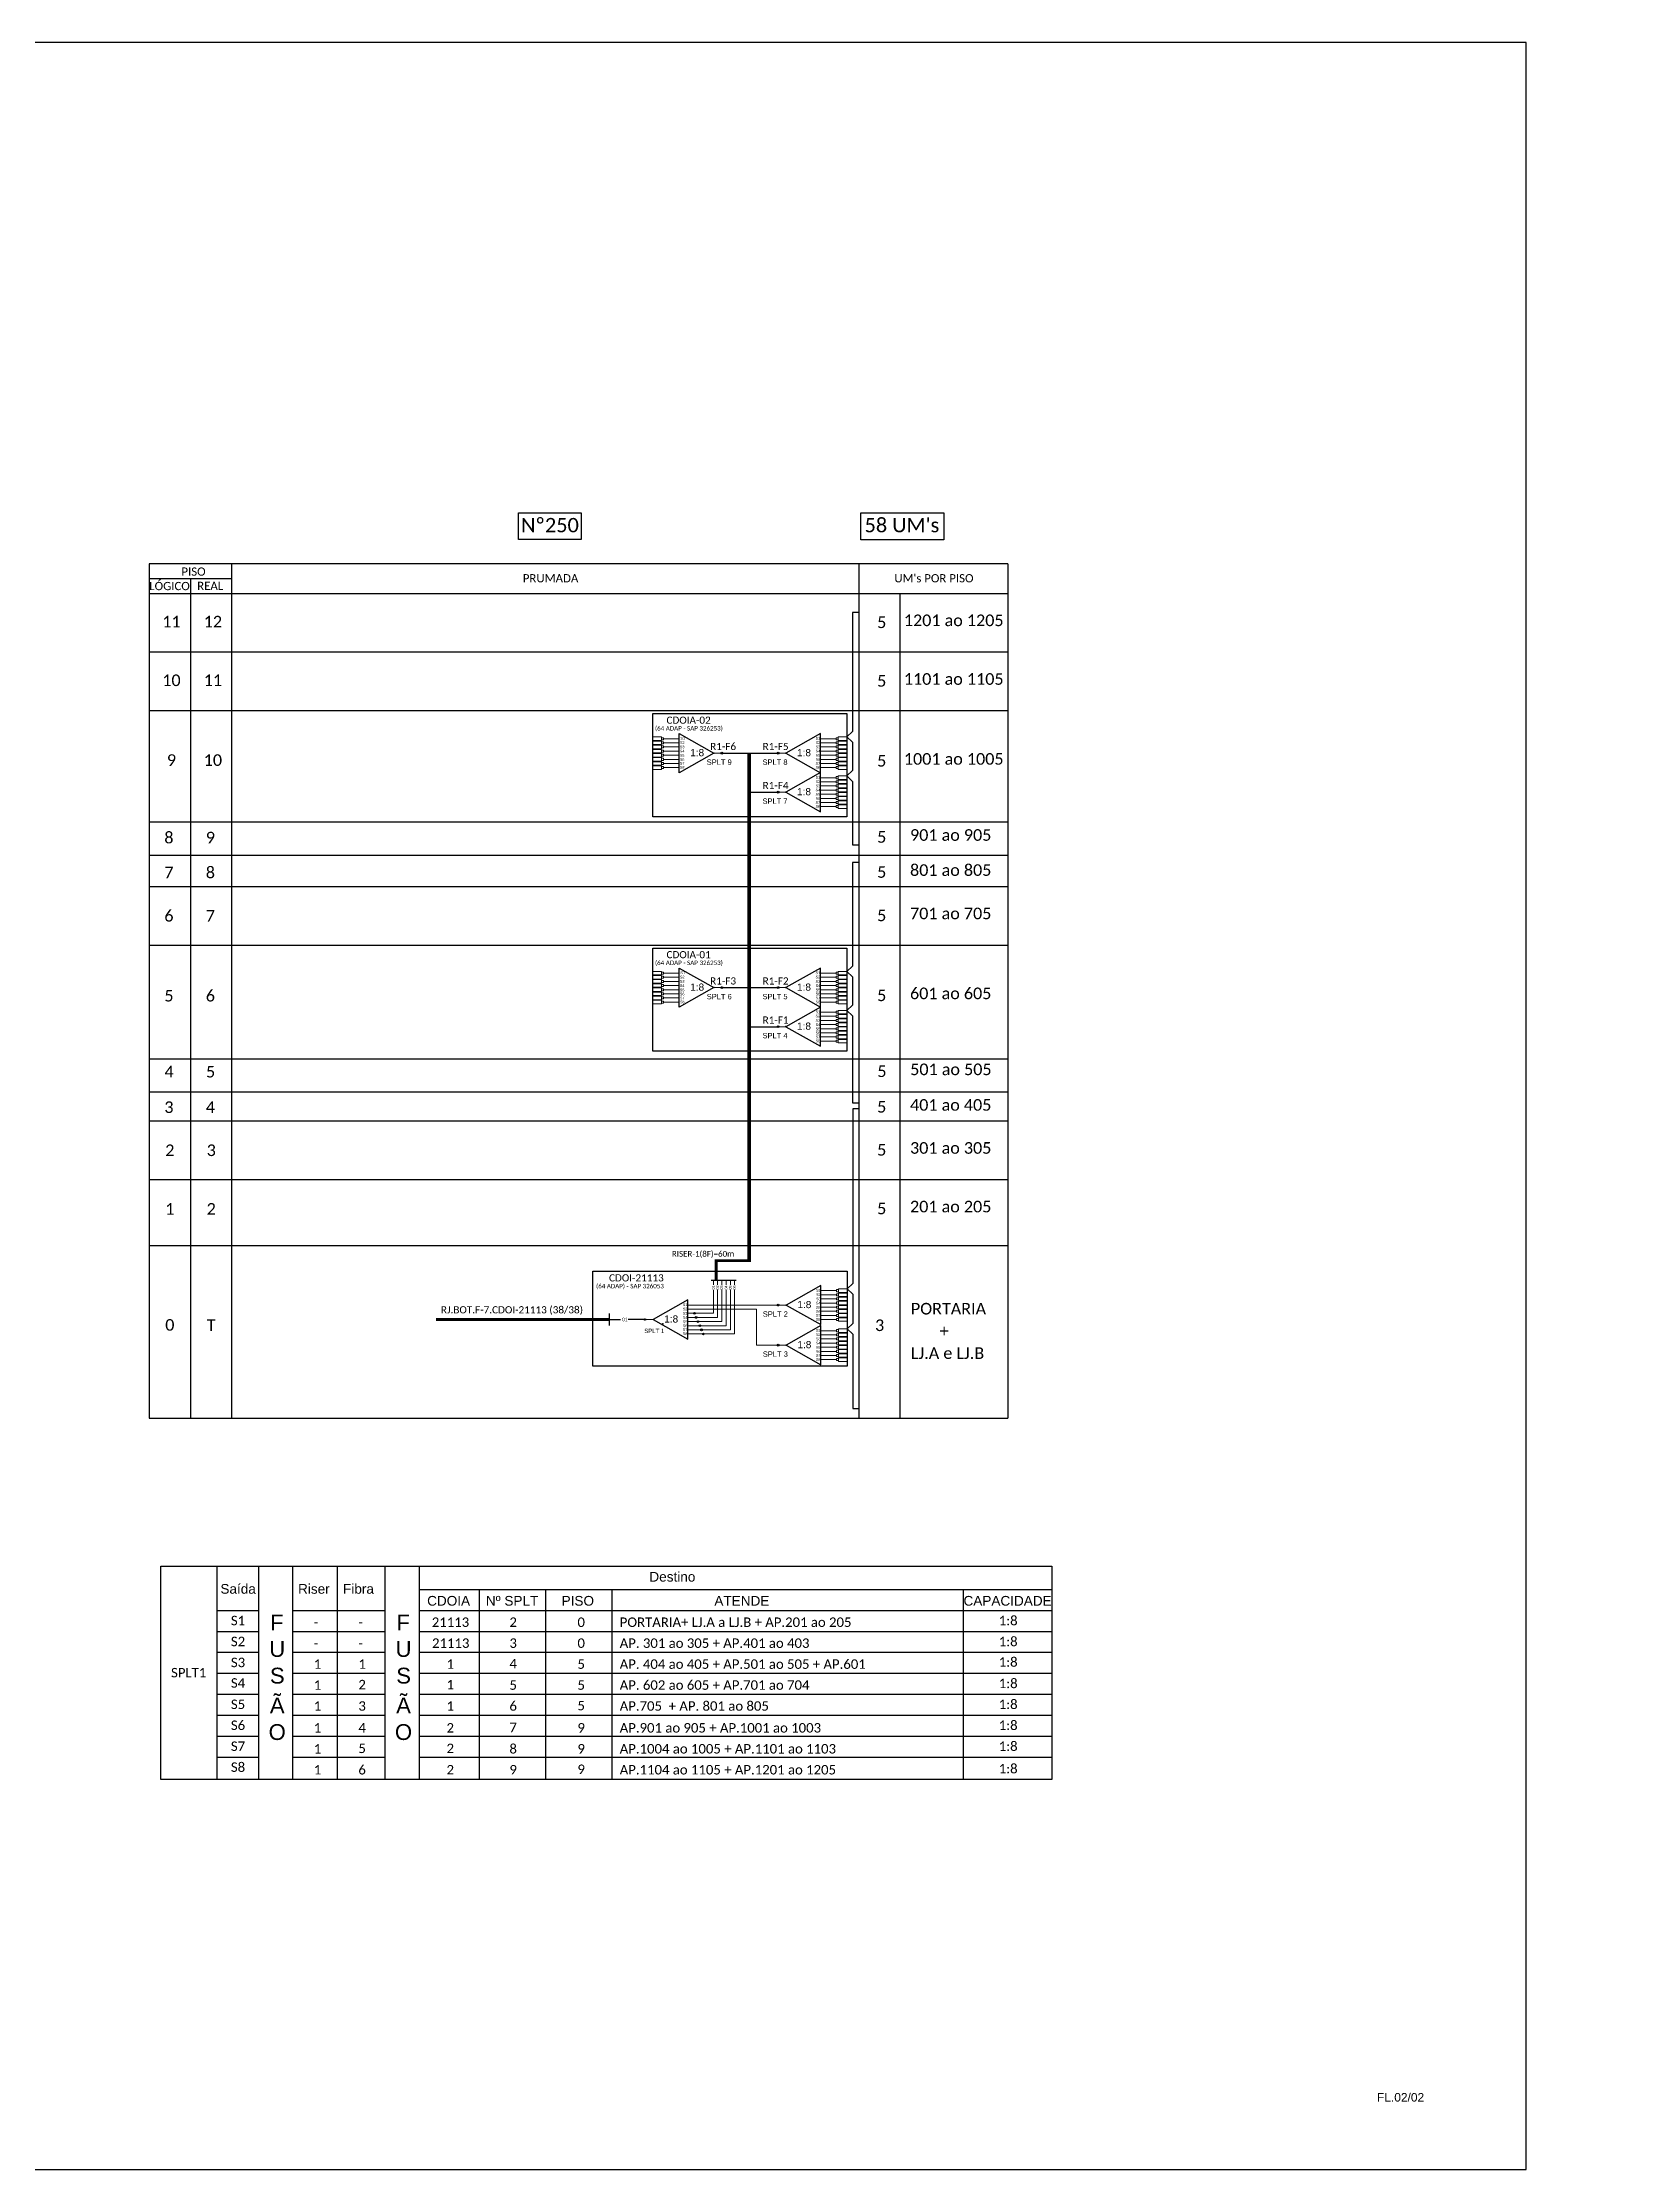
# Model space of a CAD drawing. Header units: metres. Extents: x -1286 to 1713, y -500 to 94.
# Drawn here: x 45 to 489, y -500 to 94 of the extents above; entities that cross this region are included whole.
import ezdxf
from ezdxf.enums import TextEntityAlignment as Align

# ---------------------------------------------------------------- set-up
doc = ezdxf.new("R2010")
doc.units = ezdxf.units.M
doc.styles.add('ARIAL', font='arial.ttf')
doc.styles.add('WMF-Calibri0', font='CALIBRI.TTF')

# ---------------------------------------------------------------- blocks, each defined once
blk = doc.blocks.new('SPLITTER_')
blk.add_point((0, 0))
at = {"style": 'ARIAL', "flags": 4}
blk.add_attdef('SPLT', (0, -3.26), '', height=1.5, dxfattribs=at)
blk = doc.blocks.new('SPLT_1-8_SC-APC')
at = {"color": 1}
blk.add_lwpolyline([(-7.37, -2.1), (-17.04, -7.55), (-7.37, -13), (-7.37, -2.1)], dxfattribs=at)
at = {"color": 3, "lineweight": 0}
for points in [[(-2.99, -3.51), (-7.37, -3.51)], [(-7.37, -4.66), (-2.99, -4.66)], [(-7.37, -5.82), (-2.99, -5.82)], [(-2.41, -3.02), (-2.41, -4)], [(-2.41, -3.02), (0, -3.02)], [(-2.41, -4), (0, -4)], [(-2.41, -4.17), (-2.41, -5.16)], [(-2.41, -4.17), (0, -4.17)], [(-2.41, -5.16), (0, -5.16)], [(-2.41, -5.32), (-2.41, -6.31)], [(-2.41, -5.32), (0, -5.32)], [(-7.37, -6.97), (-2.99, -6.97)], [(-7.37, -8.12), (-2.99, -8.12)], [(-7.37, -9.28), (-2.99, -9.28)], [(-7.37, -10.43), (-2.99, -10.43)], [(-7.37, -11.58), (-2.99, -11.58)], [(-2.41, -6.31), (0, -6.31)], [(-2.41, -6.48), (-2.41, -7.46)], [(-2.41, -6.48), (0, -6.48)], [(-2.41, -7.46), (0, -7.46)], [(-2.41, -7.63), (-2.41, -8.62)], [(-2.41, -7.63), (0, -7.63)], [(-2.41, -8.62), (0, -8.62)], [(-2.41, -8.78), (-2.41, -9.77)], [(-2.41, -8.78), (0, -8.78)], [(-2.41, -9.77), (0, -9.77)], [(-2.41, -9.94), (-2.41, -10.92)], [(-2.41, -9.94), (0, -9.94)], [(-2.41, -10.92), (0, -10.92)], [(-2.41, -11.09), (-2.41, -12.08)], [(-2.41, -11.09), (0, -11.09)], [(-2.41, -12.08), (0, -12.08)]]:
    blk.add_lwpolyline(points, dxfattribs=at)
for points in [[(-2.99, -3.22), (-2.41, -3.22), (-2.41, -3.8), (-2.99, -3.8)], [(-2.99, -4.38), (-2.41, -4.38), (-2.41, -4.95), (-2.99, -4.95)], [(-2.99, -5.53), (-2.41, -5.53), (-2.41, -6.1), (-2.99, -6.1)], [(-2.99, -6.68), (-2.41, -6.68), (-2.41, -7.26), (-2.99, -7.26)], [(-2.99, -7.84), (-2.41, -7.84), (-2.41, -8.41), (-2.99, -8.41)], [(-2.99, -8.99), (-2.41, -8.99), (-2.41, -9.56), (-2.99, -9.56)], [(-2.99, -10.14), (-2.41, -10.14), (-2.41, -10.72), (-2.99, -10.72)], [(-2.99, -11.3), (-2.41, -11.3), (-2.41, -11.87), (-2.99, -11.87)]]:
    blk.add_lwpolyline(points, close=True, dxfattribs=at)
at = {"color": 1, "lineweight": 0}
blk.add_lwpolyline([(-17.04, -7.55), (-19.26, -7.55)], dxfattribs=at)
at = {"color": 1, "style": 'ARIAL'}
for s, height, p in [('S1', 0.75, (-8.74, -3.78)), ('S2', 0.75, (-8.74, -4.97)), ('S3', 0.75, (-8.74, -6.18)), ('1:8', 2, (-13.91, -8.4)), ('S4', 0.75, (-8.74, -7.36)), ('S5', 0.75, (-8.74, -8.57)), ('S6', 0.75, (-8.74, -9.69)), ('S7', 0.75, (-8.74, -10.78)), ('S8', 0.75, (-8.74, -11.9))]:
    blk.add_text(s, height=height, dxfattribs=at).set_placement(p)
blk = doc.blocks.new('SPLT_1-8_SC-APC_ESQ')
at = {"color": 3, "lineweight": 0}
for points in [[(2.41, -3.02), (0, -3.02)], [(2.41, -4), (0, -4)], [(2.41, -4.17), (0, -4.17)], [(2.41, -5.16), (0, -5.16)], [(2.41, -5.32), (0, -5.32)], [(2.41, -3.02), (2.41, -4)], [(2.41, -4.17), (2.41, -5.16)], [(2.41, -5.32), (2.41, -6.31)], [(2.99, -3.51), (7.37, -3.51)], [(7.37, -4.66), (2.99, -4.66)], [(7.37, -5.82), (2.99, -5.82)], [(2.41, -6.31), (0, -6.31)], [(2.41, -6.48), (0, -6.48)], [(2.41, -7.46), (0, -7.46)], [(2.41, -7.63), (0, -7.63)], [(2.41, -8.62), (0, -8.62)], [(2.41, -8.78), (0, -8.78)], [(2.41, -9.77), (0, -9.77)], [(2.41, -9.94), (0, -9.94)], [(2.41, -10.92), (0, -10.92)], [(2.41, -11.09), (0, -11.09)], [(2.41, -6.48), (2.41, -7.46)], [(2.41, -7.63), (2.41, -8.62)], [(2.41, -8.78), (2.41, -9.77)], [(2.41, -9.94), (2.41, -10.92)], [(2.41, -11.09), (2.41, -12.08)], [(7.37, -6.97), (2.99, -6.97)], [(7.37, -8.12), (2.99, -8.12)], [(7.37, -9.28), (2.99, -9.28)], [(7.37, -10.43), (2.99, -10.43)], [(7.37, -11.58), (2.99, -11.58)], [(2.41, -12.08), (0, -12.08)]]:
    blk.add_lwpolyline(points, dxfattribs=at)
for points in [[(2.99, -3.22), (2.41, -3.22), (2.41, -3.8), (2.99, -3.8)], [(2.99, -4.38), (2.41, -4.38), (2.41, -4.95), (2.99, -4.95)], [(2.99, -5.53), (2.41, -5.53), (2.41, -6.1), (2.99, -6.1)], [(2.99, -6.68), (2.41, -6.68), (2.41, -7.26), (2.99, -7.26)], [(2.99, -7.84), (2.41, -7.84), (2.41, -8.41), (2.99, -8.41)], [(2.99, -8.99), (2.41, -8.99), (2.41, -9.56), (2.99, -9.56)], [(2.99, -10.14), (2.41, -10.14), (2.41, -10.72), (2.99, -10.72)], [(2.99, -11.3), (2.41, -11.3), (2.41, -11.87), (2.99, -11.87)]]:
    blk.add_lwpolyline(points, close=True, dxfattribs=at)
at = {"color": 1}
blk.add_lwpolyline([(7.37, -2.1), (17.04, -7.55), (7.37, -13), (7.37, -2.1)], dxfattribs=at)
at = {"color": 1, "lineweight": 0}
blk.add_lwpolyline([(17.04, -7.55), (19.26, -7.55)], dxfattribs=at)
at = {"color": 1, "style": 'ARIAL'}
for s, height, p in [('S3', 0.75, (7.55, -6.18)), ('S2', 0.75, (7.56, -4.97)), ('S1', 0.75, (7.7, -3.78)), ('S5', 0.75, (7.55, -8.57)), ('S4', 0.75, (7.55, -7.36)), ('S6', 0.75, (7.55, -9.69)), ('S7', 0.75, (7.55, -10.78)), ('S8', 0.75, (7.55, -11.9)), ('1:8', 2, (10.45, -8.4))]:
    blk.add_text(s, height=height, dxfattribs=at).set_placement(p)

msp = doc.modelspace()

# ---------------------------------------------------------------- hatches: boundary and pattern name
h = msp.add_hatch(color=3)
h.dxf.hatch_style = 1
edge = h.paths.add_edge_path()
edge.add_arc((234.82, -104.26), 0.256, 0, 360)
h = msp.add_hatch(color=3)
h.dxf.hatch_style = 1
edge = h.paths.add_edge_path()
edge.add_arc((250.53, -104.26), 0.256, 0, 360)
h = msp.add_hatch(color=3)
h.dxf.hatch_style = 1
edge = h.paths.add_edge_path()
edge.add_arc((250.53, -115.16), 0.256, 0, 360)
h = msp.add_hatch(color=3)
h.dxf.hatch_style = 1
edge = h.paths.add_edge_path()
edge.add_arc((234.82, -169.75), 0.256, 0, 360)
h = msp.add_hatch(color=3)
h.dxf.hatch_style = 1
edge = h.paths.add_edge_path()
edge.add_arc((250.53, -169.75), 0.256, 0, 360)
h = msp.add_hatch(color=3)
h.dxf.hatch_style = 1
edge = h.paths.add_edge_path()
edge.add_arc((250.53, -180.65), 0.256, 0, 360)
h = msp.add_hatch(color=3)
h.dxf.hatch_style = 1
edge = h.paths.add_edge_path()
edge.add_arc((227.18, -260.7), 0.242, 0, 360)
h = msp.add_hatch(color=3)
h.dxf.hatch_style = 1
edge = h.paths.add_edge_path()
edge.add_arc((250.6, -258.4), 0.256, 0, 360)
h = msp.add_hatch(color=3)
h.dxf.hatch_style = 1
edge = h.paths.add_edge_path()
edge.add_arc((213.41, -262.43), 0.205, 0, 360)
h = msp.add_hatch(color=3)
h.dxf.hatch_style = 1
edge = h.paths.add_edge_path()
edge.add_arc((227.68, -261.85), 0.242, 0, 360)
h = msp.add_hatch(color=3)
h.dxf.hatch_style = 1
edge = h.paths.add_edge_path()
edge.add_arc((228.18, -263.01), 0.242, 0, 360)
h = msp.add_hatch(color=3)
h.dxf.hatch_style = 1
edge = h.paths.add_edge_path()
edge.add_arc((228.68, -264.16), 0.242, 0, 360)
h = msp.add_hatch(color=3)
h.dxf.hatch_style = 1
edge = h.paths.add_edge_path()
edge.add_arc((229.18, -265.31), 0.242, 0, 360)
h = msp.add_hatch(color=3)
h.dxf.hatch_style = 1
edge = h.paths.add_edge_path()
edge.add_arc((229.68, -266.47), 0.242, 0, 360)
h = msp.add_hatch(color=3)
h.dxf.hatch_style = 1
edge = h.paths.add_edge_path()
edge.add_arc((250.6, -269.59), 0.256, 0, 360)

# ---------------------------------------------------------------- linework, layer by layer
at = {"color": 5, "lineweight": 0}
for p, q in [((232.5, -251.48), (232.5, -252.77)), ((232.5, -260.7), (232.5, -254.2)), ((233.66, -251.48), (233.66, -252.76)), ((233.66, -261.85), (233.66, -254.19)), ((234.81, -251.48), (234.81, -252.76)), ((234.81, -263.01), (234.81, -254.19)), ((236.09, -251.48), (236.09, -252.77)), ((236.09, -264.16), (236.09, -254.2)), ((237.25, -251.48), (237.25, -252.76)), ((237.25, -265.31), (237.25, -254.19)), ((238.4, -251.48), (238.4, -252.76)), ((238.4, -266.47), (238.4, -254.19)), ((227.42, -260.7), (232.5, -260.7)), ((227.92, -261.85), (233.66, -261.85)), ((228.42, -263.01), (234.81, -263.01)), ((228.92, -264.16), (236.09, -264.16)), ((229.42, -265.31), (237.25, -265.31)), ((229.92, -266.47), (238.4, -266.47))]:
    msp.add_line(p, q, dxfattribs=at)
at = {"color": 7}
for p, q in [((78.1, -331.33), (327.02, -331.33)), ((78.1, -390.89), (78.1, -331.33)), ((93.81, -331.33), (93.81, -390.89)), ((105.43, -331.33), (105.43, -390.89)), ((114.97, -390.89), (114.97, -331.33)), ((127.43, -331.33), (127.43, -390.89)), ((140.71, -331.33), (140.71, -390.89)), ((150.26, -331.33), (150.26, -390.89)), ((327.02, -331.33), (327.02, -390.89)), ((150.26, -337.83), (327.02, -337.83)), ((167.07, -337.83), (167.07, -390.89)), ((185.6, -337.83), (185.6, -390.89)), ((204.09, -337.83), (204.09, -390.89)), ((302.27, -337.83), (302.27, -390.89)), ((93.81, -343.68), (105.43, -343.68)), ((114.97, -343.68), (140.71, -343.68)), ((150.26, -343.68), (327.02, -343.68)), ((93.81, -349.53), (105.43, -349.53)), ((114.97, -349.53), (140.71, -349.53)), ((150.26, -349.53), (327.02, -349.53)), ((93.81, -355.37), (105.43, -355.37)), ((114.97, -355.37), (140.71, -355.37)), ((150.26, -355.37), (327.02, -355.37)), ((93.81, -361.22), (105.43, -361.22)), ((114.97, -361.22), (140.71, -361.22)), ((150.26, -361.22), (327.02, -361.22)), ((93.81, -367.07), (105.43, -367.07)), ((114.97, -367.07), (140.71, -367.07)), ((150.26, -367.07), (327.02, -367.07)), ((93.81, -372.92), (105.43, -372.92)), ((114.97, -372.92), (140.71, -372.92)), ((150.26, -372.92), (327.02, -372.92)), ((93.81, -378.77), (105.43, -378.77)), ((114.97, -378.77), (140.71, -378.77)), ((150.26, -378.77), (327.02, -378.77)), ((93.81, -384.62), (105.43, -384.62)), ((114.97, -384.62), (140.71, -384.62)), ((150.26, -384.62), (327.02, -384.62)), ((327.02, -390.89), (78.1, -390.89))]:
    msp.add_line(p, q, dxfattribs=at)
msp.add_lwpolyline([(-381.52, -499.81), (459.48, -499.81), (459.48, 94.19), (-381.52, 94.19)], close=True)
for points in [[(178.08, -37.17), (195.56, -37.17), (195.56, -44.64), (178.08, -44.64)], [(273.62, -37.16), (296.84, -37.16), (296.84, -44.66), (273.62, -44.66)]]:
    msp.add_lwpolyline(points, close=True, dxfattribs=at)
at = {"color": 0}
for points in [[(314.71, -51.41), (74.86, -51.41)], [(74.86, -55.52), (98.01, -55.52)], [(74.86, -59.63), (314.71, -59.63)]]:
    msp.add_lwpolyline(points, dxfattribs=at)
for points in [[(74.86, -51.41), (74.86, -59.63)], [(98.01, -59.63), (98.01, -51.41)], [(273.12, -51.41), (273.12, -59.63)], [(314.71, -51.41), (314.71, -59.63)], [(86.44, -55.52), (86.44, -59.63)], [(74.86, -59.63), (74.86, -290)], [(74.86, -59.63), (314.71, -59.63)], [(74.86, -59.63), (314.71, -59.63)], [(86.44, -59.63), (86.44, -290)], [(98.01, -290), (98.01, -59.63)], [(273.12, -59.63), (273.12, -290)], [(284.69, -290), (284.69, -59.63)], [(314.71, -59.63), (314.71, -290)], [(74.86, -76.01), (314.71, -76.01)], [(74.86, -76.01), (314.71, -76.01)], [(74.86, -92.38), (314.71, -92.38)], [(74.86, -123.4), (314.71, -123.4)], [(74.86, -132.74), (314.71, -132.74)], [(74.86, -141.49), (314.71, -141.49)], [(74.86, -157.87), (314.71, -157.87)], [(74.92, -189.59), (314.76, -189.59)], [(74.86, -198.82), (314.71, -198.82)], [(74.86, -206.98), (314.71, -206.98)], [(74.86, -223.35), (314.71, -223.35)], [(74.86, -241.81), (314.71, -241.81)], [(74.86, -290), (314.71, -290)]]:
    msp.add_lwpolyline(points)
at = {"color": 3}
for points in [[(272.99, -64.98), (271.34, -64.98), (271.33, -98.23), (269.76, -99.73), (271.33, -101.24), (271.33, -109.12), (269.76, -110.63), (271.33, -112.14), (271.33, -129.84), (272.98, -129.84)], [(272.99, -134.78), (271.34, -134.78), (271.33, -163.71), (269.76, -165.22), (271.33, -166.73), (271.33, -174.61), (269.76, -176.12), (271.33, -177.63), (271.33, -201.91), (272.98, -201.92)], [(273.09, -203.62), (271.44, -203.62), (271.43, -252.37), (269.86, -253.87), (271.43, -255.38), (271.43, -256.27), (271.43, -259.28), (271.43, -263.56), (269.86, -265.06), (271.43, -266.57), (271.43, -287.33), (273.08, -287.33)], [(203.43, -262.43), (206.52, -262.43)], [(213.41, -262.43), (208.67, -262.43)]]:
    msp.add_lwpolyline(points, dxfattribs=at)
at = {"color": 1}
for points in [[(215.56, -93.21), (269.79, -93.21), (269.79, -122.03), (215.56, -122.03)], [(215.56, -158.7), (269.79, -158.7), (269.79, -187.52), (215.56, -187.52)], [(198.8, -248.89), (269.86, -248.93), (269.86, -275.51), (198.8, -275.46)]]:
    msp.add_lwpolyline(points, close=True, dxfattribs=at)
at = {"color": 5}
msp.add_lwpolyline([(233.23, -251.48, 0.8, 0.8, 0), (233.23, -246.01, 0.8, 0.8, 0), (242.48, -246.01, 1, 1, 0), (242.48, -104.26, 1, 1, 0)], format="xyseb", dxfattribs=at)
for points in [[(234.82, -104.26), (250.5, -104.26)], [(242.66, -115.16), (250.5, -115.16)], [(234.82, -169.75), (250.5, -169.75)], [(242.66, -180.65), (250.5, -180.65)], [(231.88, -251.48), (238.87, -251.48)]]:
    msp.add_lwpolyline(points, dxfattribs=at)
at = {"color": 1}
for points in [[(203.43, -264.06), (203.43, -260.8)], [(225.3, -256.98), (215.63, -262.43), (225.3, -267.88), (225.3, -256.98)]]:
    msp.add_lwpolyline(points, dxfattribs=at)
at = {"color": 7, "lineweight": 0}
for points in [[(250.6, -258.4), (226.18, -258.39), (225.3, -258.39)], [(250.6, -269.59), (244.55, -269.59), (244.53, -259.55), (225.3, -259.55)], [(225.3, -260.7), (227.18, -260.7)], [(225.3, -261.85), (227.68, -261.85)], [(225.3, -263.01), (228.18, -263.01)], [(225.3, -264.16), (228.68, -264.16)], [(225.3, -265.31), (229.18, -265.31)], [(225.3, -266.47), (229.68, -266.47)]]:
    msp.add_lwpolyline(points, dxfattribs=at)
at = {"color": 1, "const_width": 0.8}
msp.add_lwpolyline([(154.97, -262.43), (203.43, -262.43)], dxfattribs=at)
at = {"color": 1, "lineweight": 0}
msp.add_lwpolyline([(215.63, -262.43), (213.41, -262.43)], dxfattribs=at)
at = {"color": 3}
for centre, radius in [((234.82, -104.26), 0.256), ((250.53, -104.26), 0.256), ((250.53, -115.16), 0.256), ((234.82, -169.75), 0.256), ((250.53, -169.75), 0.256), ((250.53, -180.65), 0.256), ((227.18, -260.7), 0.242), ((250.6, -258.4), 0.256), ((213.41, -262.43), 0.205), ((213.41, -262.43), 0.205), ((227.68, -261.85), 0.242), ((228.18, -263.01), 0.242), ((228.68, -264.16), 0.242), ((229.18, -265.31), 0.242), ((229.68, -266.47), 0.242), ((250.6, -269.59), 0.256)]:
    msp.add_circle(centre, radius, dxfattribs=at)
for p in [(232.58, -104.25), (252.73, -104.25), (252.73, -115.15), (232.58, -169.74), (252.73, -169.74), (252.73, -180.64)]:
    msp.add_point(p)

# ---------------------------------------------------------------- block references
for p in [(215.56, -96.72), (215.56, -162.2)]:
    msp.add_blockref('SPLT_1-8_SC-APC_ESQ', p)
for p in [(269.76, -96.72), (269.76, -107.61), (269.76, -162.2), (269.76, -173.1), (269.86, -250.86), (269.86, -262.05)]:
    msp.add_blockref('SPLT_1-8_SC-APC', p, dxfattribs=at)
ref = msp.add_blockref('SPLITTER_', (252.82, -258.4), dxfattribs=dict(xscale=-1))
ref.add_attrib('SPLT', 'SPLT 2', (246.29, -261.66), dxfattribs={"height": 1.5, "style": 'ARIAL'})
ref = msp.add_blockref('SPLITTER_', (218.4, -263.6), dxfattribs=dict(xscale=-0.8000000000001819, yscale=0.8000000000001819, zscale=0.8))
ref.add_attrib('SPLT', 'SPLT 1', (213.18, -266.21), dxfattribs={"height": 1.2, "style": 'ARIAL'})
ref = msp.add_blockref('SPLITTER_', (252.82, -269.59), dxfattribs=dict(xscale=-1))
ref.add_attrib('SPLT', 'SPLT 3', (246.29, -272.85), dxfattribs={"height": 1.5, "style": 'ARIAL'})

# ---------------------------------------------------------------- texts
at = {"color": 0, "style": 'WMF-Calibri0'}
for s, height, p in [('Nº250', 4, (178.76, -42.58)), ("58 UM's", 4, (274.7, -42.58)), ('     PISO', 2.3, (79.82, -54.71)), ('  LÓGICO', 2.3, (73.28, -58.74)), ('    REAL', 2.3, (85.04, -58.69)), ('PRUMADA', 2.3, (179.24, -56.57)), ("UM's POR PISO", 2.3, (283.01, -56.57))]:
    msp.add_text(s, height=height, dxfattribs=at).set_placement(p)
at = {"color": 7}
for s, height, style, p in [('11', 3.24, 'WMF-Calibri0', (81.11, -67.54)), ('12', 3.24, 'WMF-Calibri0', (92.68, -67.54)), ('10', 3.24, 'WMF-Calibri0', (81.11, -83.91)), ('11', 3.24, 'WMF-Calibri0', (92.68, -83.91)), ('10', 3.24, 'WMF-Calibri0', (92.68, -106.2)), ('Saída', 2.712, 'ARIAL', (99.73, -337.66)), ('Riser', 2.712, 'ARIAL', (120.89, -337.66)), ('Fibra', 2.712, 'ARIAL', (133.35, -337.66)), ('Destino', 2.712, 'ARIAL', (221.02, -334.28)), ('CDOIA', 2.712, 'ARIAL', (158.52, -340.99)), ('Nº SPLT', 2.712, 'ARIAL', (176.25, -340.99)), ('PISO', 2.712, 'ARIAL', (194.61, -340.99)), ('ATENDE', 2.712, 'ARIAL', (240.43, -340.99)), ('CAPACIDADE', 2.712, 'ARIAL', (314.65, -340.99))]:
    msp.add_text(s, height=height, dxfattribs=dict(at, style=style)).set_placement(p, align=Align.MIDDLE_CENTER)
for s, height, style, p in [('1201 ao 1205', 3.24, 'WMF-Calibri0', (285.68, -68.79)), ('1101 ao 1105', 3.24, 'WMF-Calibri0', (285.68, -85.17)), ('SPLT 9', 1.5, 'ARIAL', (230.61, -107.52)), ('SPLT 8', 1.5, 'ARIAL', (246.2, -107.52)), ('1001 ao 1005', 3.24, 'WMF-Calibri0', (285.68, -107.49)), ('SPLT 7', 1.5, 'ARIAL', (246.2, -118.41)), ('901 ao 905', 3.24, 'WMF-Calibri0', (287.4, -128.74)), ('801 ao 805', 3.24, 'WMF-Calibri0', (287.4, -138.54)), ('701 ao 705', 3.24, 'WMF-Calibri0', (287.4, -150.65)), ('SPLT 6', 1.5, 'ARIAL', (230.61, -173)), ('SPLT 5', 1.5, 'ARIAL', (246.2, -173)), ('601 ao 605', 3.24, 'WMF-Calibri0', (287.4, -172.97)), ('SPLT 4', 1.5, 'ARIAL', (246.2, -183.9)), ('501 ao 505', 3.24, 'WMF-Calibri0', (287.45, -194.19)), ('401 ao 405', 3.24, 'WMF-Calibri0', (287.4, -204.12)), ('301 ao 305', 3.24, 'WMF-Calibri0', (287.4, -216.14)), ('201 ao 205', 3.24, 'WMF-Calibri0', (287.4, -232.51)), ('PORTARIA', 3.24, 'WMF-Calibri0', (287.63, -261.03)), ('+', 3.24, 'WMF-Calibri0', (295.68, -267.23)), ('LJ.A e LJ.B', 3.24, 'WMF-Calibri0', (287.63, -273.44)), ('-', 2.64, 'WMF-Calibri0', (120.86, -348.29)), ('-', 2.64, 'WMF-Calibri0', (133.32, -348.29)), ('21113', 2.642, 'WMF-Calibri0', (153.83, -348.29)), ('2', 2.64, 'WMF-Calibri0', (175.51, -348.29)), ('0', 2.64, 'WMF-Calibri0', (194.51, -348.29)), ('PORTARIA+ LJ.A a LJ.B + AP.201 ao 205', 2.642, 'WMF-Calibri0', (206.31, -348.29)), ('-', 2.64, 'WMF-Calibri0', (120.86, -354.14)), ('-', 2.64, 'WMF-Calibri0', (133.32, -354.14)), ('21113', 2.642, 'WMF-Calibri0', (153.9, -354.14)), ('3', 2.64, 'WMF-Calibri0', (175.51, -354.14)), ('0', 2.64, 'WMF-Calibri0', (194.51, -354.14)), ('AP. 301 ao 305 + AP.401 ao 403', 2.642, 'WMF-Calibri0', (206.31, -354.14)), ('1', 2.64, 'WMF-Calibri0', (120.86, -359.99)), ('1', 2.64, 'WMF-Calibri0', (133.32, -359.99)), ('1', 2.64, 'WMF-Calibri0', (157.94, -359.99)), ('4', 2.64, 'WMF-Calibri0', (175.51, -359.88)), ('5', 2.64, 'WMF-Calibri0', (194.51, -359.99)), ('AP. 404 ao 405 + AP.501 ao 505 + AP.601', 2.642, 'WMF-Calibri0', (206.31, -359.99)), ('1', 2.64, 'WMF-Calibri0', (120.86, -365.84)), ('2', 2.64, 'WMF-Calibri0', (133.32, -365.72)), ('1', 2.64, 'WMF-Calibri0', (157.94, -365.72)), ('5', 2.64, 'WMF-Calibri0', (175.51, -365.84)), ('5', 2.64, 'WMF-Calibri0', (194.51, -365.84)), ('AP. 602 ao 605 + AP.701 ao 704', 2.642, 'WMF-Calibri0', (206.31, -365.84)), ('1', 2.64, 'WMF-Calibri0', (120.86, -371.69)), ('3', 2.64, 'WMF-Calibri0', (133.32, -371.69)), ('1', 2.64, 'WMF-Calibri0', (157.94, -371.69)), ('6', 2.64, 'WMF-Calibri0', (175.51, -371.69)), ('5', 2.64, 'WMF-Calibri0', (194.51, -371.57)), ('AP.705  + AP. 801 ao 805', 2.642, 'WMF-Calibri0', (206.31, -371.69)), ('1', 2.64, 'WMF-Calibri0', (120.86, -377.79)), ('4', 2.64, 'WMF-Calibri0', (133.32, -377.79)), ('2', 2.64, 'WMF-Calibri0', (157.94, -377.79)), ('7', 2.64, 'WMF-Calibri0', (175.51, -377.68)), ('9', 2.64, 'WMF-Calibri0', (194.51, -377.79)), ('AP.901 ao 905 + AP.1001 ao 1003', 2.642, 'WMF-Calibri0', (206.31, -377.79)), ('1', 2.64, 'WMF-Calibri0', (120.86, -383.64)), ('5', 2.64, 'WMF-Calibri0', (133.32, -383.52)), ('2', 2.64, 'WMF-Calibri0', (157.94, -383.52)), ('8', 2.64, 'WMF-Calibri0', (175.51, -383.64)), ('9', 2.64, 'WMF-Calibri0', (194.51, -383.64)), ('AP.1004 ao 1005 + AP.1101 ao 1103', 2.642, 'WMF-Calibri0', (206.31, -383.64)), ('1', 2.64, 'WMF-Calibri0', (120.86, -389.49)), ('6', 2.64, 'WMF-Calibri0', (133.32, -389.49)), ('2', 2.64, 'WMF-Calibri0', (157.94, -389.49)), ('9', 2.64, 'WMF-Calibri0', (175.51, -389.49)), ('9', 2.64, 'WMF-Calibri0', (194.51, -389.37)), ('AP.1104 ao 1105 + AP.1201 ao 1205', 2.642, 'WMF-Calibri0', (206.31, -389.49))]:
    msp.add_text(s, height=height, dxfattribs=dict(at, style=style)).set_placement(p)
at = {"color": 1}
for s, height, style, p in [('CDOIA-02', 2, 'WMF-Calibri0', (219.38, -96.05)), ('CDOIA-01', 2, 'WMF-Calibri0', (219.38, -161.54)), ('CDOI-21113', 2, 'WMF-Calibri0', (203.33, -251.8)), ('RJ.BOT.F-7.CDOI-21113 (38/38)', 2, 'WMF-Calibri0', (156.37, -260.72)), ('1:8', 2, 'ARIAL', (218.76, -263.28)), ('S1', 0.75, 'ARIAL', (223.93, -258.66)), ('S2', 0.75, 'ARIAL', (223.93, -259.85)), ('S3', 0.75, 'ARIAL', (223.93, -261.06)), ('S4', 0.75, 'ARIAL', (223.93, -262.24)), ('S5', 0.75, 'ARIAL', (223.93, -263.45)), ('S6', 0.75, 'ARIAL', (223.93, -264.57)), ('S7', 0.75, 'ARIAL', (223.93, -265.67)), ('S8', 0.75, 'ARIAL', (223.93, -266.79))]:
    msp.add_text(s, height=height, dxfattribs=dict(at, style=style)).set_placement(p)
at = {"color": 1, "style": 'WMF-Calibri0'}
for s, p in [('(64 ADAP - SAP 326253)', (225.64, -97.95)), ('(64 ADAP - SAP 326253)', (225.64, -163.44)), ('(64 ADAP) - SAP 326053', (209.18, -253.73))]:
    msp.add_text(s, height=1.25, dxfattribs=at).set_placement(p, align=Align.CENTER)
msp.add_text('9', height=3.24, dxfattribs=at).set_placement((81.11, -106.2), align=Align.MIDDLE_CENTER)
at = {"color": 5, "style": 'WMF-Calibri0'}
for s, height, p in [('R1-F6', 2, (231.57, -103.39)), ('R1-F5', 2, (246.23, -103.39)), ('R1-F4', 2, (246.23, -114.29)), ('R1-F3', 2, (231.57, -168.88)), ('R1-F2', 2, (246.23, -168.88)), ('R1-F1', 2, (246.23, -179.78)), ('RISER-1(8F)=60m', 1.6, (220.89, -244.89))]:
    msp.add_text(s, height=height, dxfattribs=at).set_placement(p)
at = {"style": 'ARIAL'}
for s, p in [('01', (232.46, -253.51)), ('02', (233.61, -253.51)), ('03', (234.77, -253.51)), ('04', (236.04, -253.51)), ('05', (237.2, -253.51)), ('06', (238.36, -253.51))]:
    msp.add_text(s, height=0.75, rotation=90, dxfattribs=at).set_placement(p, align=Align.MIDDLE_CENTER)
for s, height, p in [('01', 1, (207.77, -262.43)), ('FL.02/02', 2.392, (424.42, -479.66))]:
    msp.add_text(s, height=height, dxfattribs=at).set_placement(p, align=Align.MIDDLE_CENTER)
at = {"color": 7, "linetype": 'Continuous', "style": 'ARIAL'}
for s, p in [('F', (108.65, -349.28)), ('F', (143.94, -349.28)), ('U', (108.43, -356.65)), ('U', (143.71, -356.65)), ('S', (108.61, -364.1)), ('S', (143.9, -364.1)), ('Ã', (108.59, -372.42)), ('Ã', (143.87, -372.42)), ('O', (108.24, -379.86)), ('O', (143.52, -379.86))]:
    msp.add_text(s, height=4.42, dxfattribs=at).set_placement(p)
at = {"color": 7, "style": 'WMF-Calibri0'}
for tag, flags, p in [('5', 4, (279.49, -67.71)), ('5', 4, (279.49, -84.08)), ('5', 4, (279.49, -106.4)), ('8', 4, (80.4, -127.84)), ('9', 4, (91.98, -127.84)), ('5', 4, (279.49, -127.66)), ('7', 4, (80.4, -137.57)), ('8', 4, (91.98, -137.57)), ('5', 4, (279.49, -137.45)), ('6', 4, (80.4, -149.68)), ('7', 4, (91.98, -149.68)), ('5', 4, (279.49, -149.57)), ('6', 4, (91.98, -172)), ('5', 4, (279.49, -171.89)), ('4', 4, (80.46, -193.21)), ('5', 4, (92.03, -193.21)), ('5', 4, (279.55, -193.1)), ('3', 4, (80.4, -203.14)), ('4', 4, (91.98, -203.14)), ('5', 4, (279.49, -203.03)), ('2', 4, (80.65, -215.17)), ('3', 4, (92.22, -215.17)), ('5', 4, (279.49, -215.05)), ('1', 4, (80.65, -231.54)), ('2', 4, (92.22, -231.54)), ('5', 4, (279.49, -231.43)), ('0', 4, (80.65, -263.93)), ('T', 12, (92.22, -263.99)), ('3', 4, (278.91, -264.04))]:
    msp.add_attdef(tag, text='XX', height=3.24, dxfattribs=dict(at, flags=flags)).set_placement(p, align=Align.MIDDLE_CENTER)
at = {"color": 1, "style": 'WMF-Calibri0', "flags": 4}
msp.add_attdef('5', text='XX', height=3.24, dxfattribs=at).set_placement((80.4, -172), align=Align.MIDDLE_CENTER)
at = {"color": 7, "lineweight": 0, "style": 'WMF-Calibri0', "flags": 8}
for tag, p, s in [('S1', (97.71, -347.83), 'S1'), ('1:8', (312.17, -347.83), '1:8'), ('S2', (97.71, -353.68), 'S2'), ('1:8', (312.17, -353.68), '1:8'), ('SPLT1', (80.99, -362.38), 'XX'), ('S3', (97.71, -359.53), 'S3'), ('1:8', (312.17, -359.41), '1:8'), ('S4', (97.71, -365.26), 'S4'), ('1:8', (312.17, -365.38), '1:8'), ('S5', (97.71, -371.22), 'S5'), ('1:8', (312.17, -371.22), '1:8'), ('S6', (97.71, -377.07), 'S6'), ('1:8', (312.17, -377.07), '1:8'), ('1:8', (312.17, -382.92), '1:8'), ('S7', (97.71, -382.92), 'S7'), ('S8', (97.71, -388.77), 'S8'), ('1:8', (312.17, -389.19), '1:8')]:
    msp.add_attdef(tag, p, s, height=2.642, dxfattribs=at)

doc.saveas('drawing.dxf')
